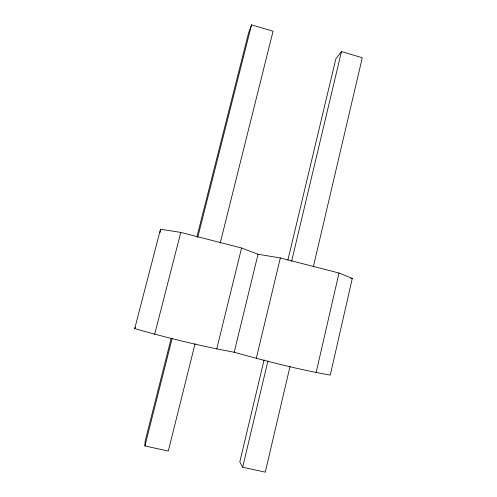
<?xml version="1.0" encoding="UTF-8"?>
<svg xmlns="http://www.w3.org/2000/svg" width="497" height="497" viewBox="0 0 497 497"><rect width="100%" height="100%" fill="white"/><g stroke="black" fill="none" stroke-linecap="round" stroke-linejoin="round"><path stroke-width="0.75" d="M195.097 343.675L168.309 451.046L144.907 445.952L145.112 441.23L171.142 338.519M160.046 232.627L160.5 229.235L180.778 232.403L241.561 248.009L258.036 254.24L280.333 257.962L339.01 273.027L352.286 278.401L330.275 375.092C297.871 369.364 265.895 361.102 234.205 352.249C200.689 346.055 167.489 337.96 134.724 328.592L160.5 229.235M316.104 372.675L339.01 273.027M290.062 366.27L265.28 472.15L242.673 467.23L239.796 461.912L264.112 359.859M313.309 266.97L362.276 57.745L341.464 51.564L335.835 58.87L287.862 260.192M242.673 467.23L267.92 361.002M291.59 261.41L341.464 51.564M256.266 358.455L280.333 257.962M234.205 352.249L258.036 254.24M216.704 349.056L241.561 248.009M220.19 243.132L273.058 31.236L251.557 24.85L248.543 33.082L196.887 236.926M144.907 445.952L172.192 338.221M197.731 237.38L251.557 24.85M154.679 334.313L180.778 232.403M134.724 328.592L135.383 327.399M350.758 278.556L352.286 278.401"/></g></svg>
